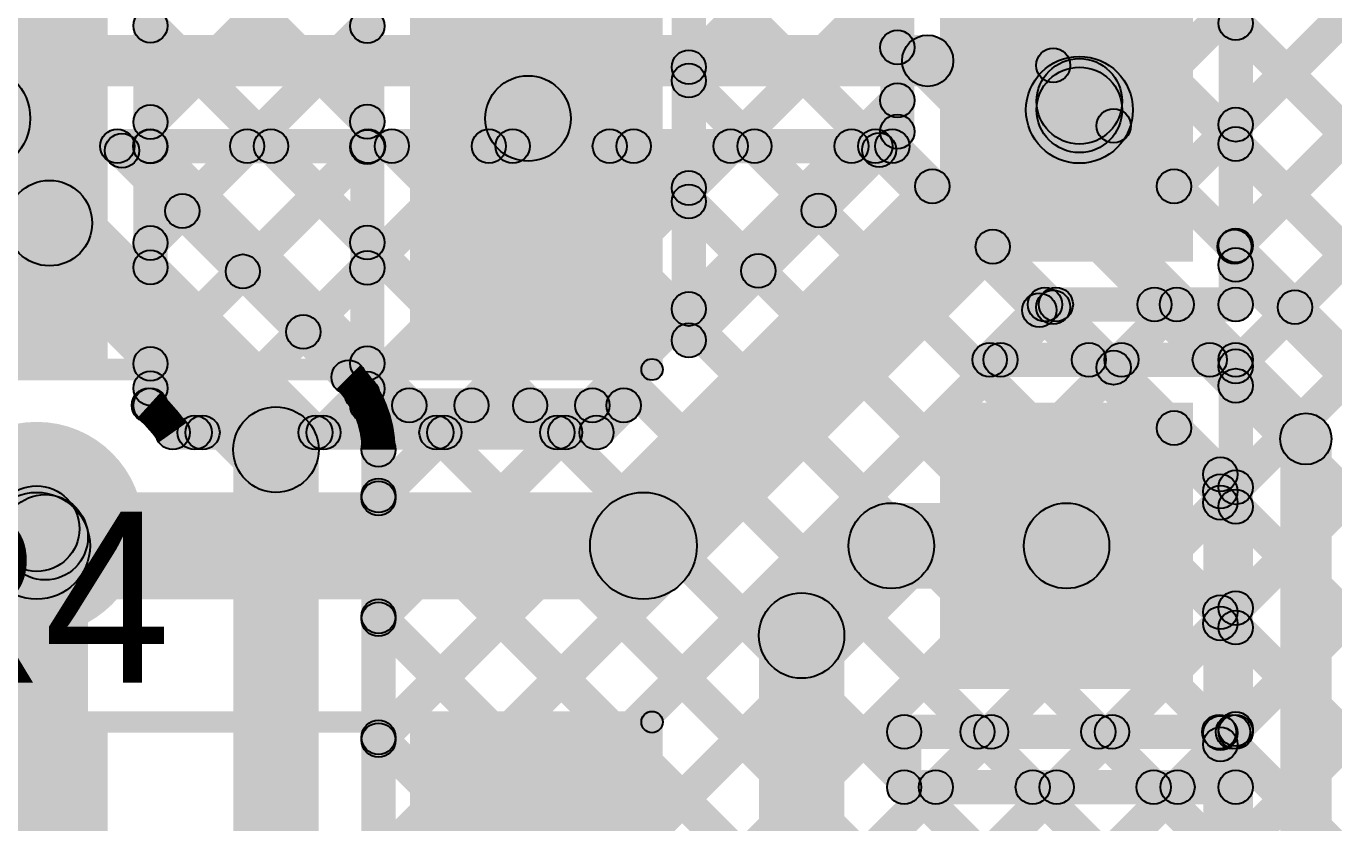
# Model space of a CAD drawing. Header units: millimetres. Extents: x 0.01 to 3.4, y 0.01 to 2.05.
# Drawn here: x 0.7245 to 1.0305, y 1.6212 to 1.8076 of the extents above; entities that cross this region are included whole.
import ezdxf

# ---------------------------------------------------------------- set-up
doc = ezdxf.new("R2010")
doc.units = ezdxf.units.MM
doc.header["$MEASUREMENT"] = 0
for name, color, linetype in [('BottomLayer', 5, 'Continuous'), ('BottomSolder', 6, 'Continuous'), ('TopLayer', 1, 'Continuous'), ('TopOverlay', 2, 'Continuous'), ('TopPaste', 8, 'Continuous'), ('TopSolder', 216, 'Continuous'), ('ViaHoleLayer', 16, 'Continuous')]:
    doc.layers.add(name, color=color, linetype=linetype)

# ---------------------------------------------------------------- blocks, each defined once
blk = doc.blocks.new('LTV_844S_43')
at = {"layer": 'TopLayer'}
for points in [[(-0.15157, 0.22047), (-0.20276, 0.22047), (-0.20276, 0.27953), (-0.15157, 0.27953)], [(-0.15157, 0.12047), (-0.20276, 0.12047), (-0.20276, 0.17953), (-0.15157, 0.17953)]]:
    blk.add_hatch(color=1, dxfattribs=at).paths.add_polyline_path(points)
at = {"layer": 'TopPaste'}
for points in [[(-0.15157, 0.22047), (-0.20276, 0.22047), (-0.20276, 0.27953), (-0.15157, 0.27953)], [(-0.15157, 0.12047), (-0.20276, 0.12047), (-0.20276, 0.17953), (-0.15157, 0.17953)]]:
    blk.add_hatch(color=8, dxfattribs=at).paths.add_polyline_path(points)
at = {"layer": 'TopSolder'}
for points in [[(-0.14757, 0.21647), (-0.20676, 0.21647), (-0.20676, 0.28353), (-0.14757, 0.28353)], [(-0.14757, 0.11647), (-0.20676, 0.11647), (-0.20676, 0.18353), (-0.14757, 0.18353)]]:
    blk.add_hatch(color=216, dxfattribs=at).paths.add_polyline_path(points)
blk = doc.blocks.new('RES_1210_53')
at = {"layer": 'TopLayer'}
for points in [[(-0.08661, 0.05315), (-0.03937, 0.05315), (-0.03937, -0.05315), (-0.08661, -0.05315)], [(0.03937, 0.05315), (0.08661, 0.05315), (0.08661, -0.05315), (0.03937, -0.05315)]]:
    blk.add_hatch(color=1, dxfattribs=at).paths.add_polyline_path(points)
at = {"layer": 'TopOverlay'}
h = blk.add_hatch(color=2, dxfattribs=at)
edge = h.paths.add_edge_path()
edge.add_arc((-0.09198, 0.05875), 0.0025, 0, 360)
h = blk.add_hatch(color=2, dxfattribs=at)
edge = h.paths.add_edge_path()
edge.add_arc((-0.09198, 0.05875), 0.0025, 0, 360)
for points in [[(-0.09198, 0.05625), (-0.09198, 0.06125), (0.09201, 0.06125), (0.09201, 0.05625)], [(-0.08948, -0.05875), (-0.09448, -0.05875), (-0.09448, 0.05875), (-0.08948, 0.05875)], [(0.09451, -0.05875), (0.08951, -0.05875), (0.08951, 0.05875), (0.09451, 0.05875)], [(-0.09198, -0.06125), (-0.09198, -0.05625), (0.09201, -0.05625), (0.09201, -0.06125)]]:
    blk.add_hatch(color=2, dxfattribs=at).paths.add_polyline_path(points)
h = blk.add_hatch(color=2, dxfattribs=at)
edge = h.paths.add_edge_path()
edge.add_arc((0.09201, 0.05875), 0.0025, 0, 360)
h = blk.add_hatch(color=2, dxfattribs=at)
edge = h.paths.add_edge_path()
edge.add_arc((0.09201, 0.05875), 0.0025, 0, 360)
h = blk.add_hatch(color=2, dxfattribs=at)
edge = h.paths.add_edge_path()
edge.add_arc((-0.09198, -0.05875), 0.0025, 0, 360)
h = blk.add_hatch(color=2, dxfattribs=at)
edge = h.paths.add_edge_path()
edge.add_arc((-0.09198, -0.05875), 0.0025, 0, 360)
h = blk.add_hatch(color=2, dxfattribs=at)
edge = h.paths.add_edge_path()
edge.add_arc((0.09201, -0.05875), 0.0025, 0, 360)
h = blk.add_hatch(color=2, dxfattribs=at)
edge = h.paths.add_edge_path()
edge.add_arc((0.09201, -0.05875), 0.0025, 0, 360)
at = {"layer": 'TopPaste'}
for points in [[(-0.08661, 0.05315), (-0.03937, 0.05315), (-0.03937, -0.05315), (-0.08661, -0.05315)], [(0.03937, 0.05315), (0.08661, 0.05315), (0.08661, -0.05315), (0.03937, -0.05315)]]:
    blk.add_hatch(color=8, dxfattribs=at).paths.add_polyline_path(points)
at = {"layer": 'TopSolder'}
for points in [[(-0.09061, 0.05715), (-0.03537, 0.05715), (-0.03537, -0.05715), (-0.09061, -0.05715)], [(0.03537, 0.05715), (0.09061, 0.05715), (0.09061, -0.05715), (0.03537, -0.05715)]]:
    blk.add_hatch(color=216, dxfattribs=at).paths.add_polyline_path(points)
at = {"layer": 'TopOverlay'}
for centre in [(-0.09198, 0.05875), (-0.09198, 0.05875), (0.09201, 0.05875), (0.09201, 0.05875), (-0.09198, -0.05875), (-0.09198, -0.05875), (0.09201, -0.05875), (0.09201, -0.05875)]:
    blk.add_circle(centre, 0.0025, dxfattribs=at)
blk = doc.blocks.new('RES_1210_55')
at = {"layer": 'TopLayer'}
for points in [[(-0.08661, 0.05315), (-0.03937, 0.05315), (-0.03937, -0.05315), (-0.08661, -0.05315)], [(0.03937, 0.05315), (0.08661, 0.05315), (0.08661, -0.05315), (0.03937, -0.05315)]]:
    blk.add_hatch(color=1, dxfattribs=at).paths.add_polyline_path(points)
at = {"layer": 'TopOverlay'}
h = blk.add_hatch(color=2, dxfattribs=at)
edge = h.paths.add_edge_path()
edge.add_arc((-0.09198, 0.05875), 0.0025, 0, 360)
h = blk.add_hatch(color=2, dxfattribs=at)
edge = h.paths.add_edge_path()
edge.add_arc((-0.09198, 0.05875), 0.0025, 0, 360)
for points in [[(-0.09198, 0.05625), (-0.09198, 0.06125), (0.09201, 0.06125), (0.09201, 0.05625)], [(-0.08948, -0.05875), (-0.09448, -0.05875), (-0.09448, 0.05875), (-0.08948, 0.05875)], [(0.09451, -0.05875), (0.08951, -0.05875), (0.08951, 0.05875), (0.09451, 0.05875)], [(-0.09198, -0.06125), (-0.09198, -0.05625), (0.09201, -0.05625), (0.09201, -0.06125)]]:
    blk.add_hatch(color=2, dxfattribs=at).paths.add_polyline_path(points)
h = blk.add_hatch(color=2, dxfattribs=at)
edge = h.paths.add_edge_path()
edge.add_arc((0.09201, 0.05875), 0.0025, 0, 360)
h = blk.add_hatch(color=2, dxfattribs=at)
edge = h.paths.add_edge_path()
edge.add_arc((0.09201, 0.05875), 0.0025, 0, 360)
h = blk.add_hatch(color=2, dxfattribs=at)
edge = h.paths.add_edge_path()
edge.add_arc((-0.09198, -0.05875), 0.0025, 0, 360)
h = blk.add_hatch(color=2, dxfattribs=at)
edge = h.paths.add_edge_path()
edge.add_arc((-0.09198, -0.05875), 0.0025, 0, 360)
h = blk.add_hatch(color=2, dxfattribs=at)
edge = h.paths.add_edge_path()
edge.add_arc((0.09201, -0.05875), 0.0025, 0, 360)
h = blk.add_hatch(color=2, dxfattribs=at)
edge = h.paths.add_edge_path()
edge.add_arc((0.09201, -0.05875), 0.0025, 0, 360)
at = {"layer": 'TopPaste'}
for points in [[(-0.08661, 0.05315), (-0.03937, 0.05315), (-0.03937, -0.05315), (-0.08661, -0.05315)], [(0.03937, 0.05315), (0.08661, 0.05315), (0.08661, -0.05315), (0.03937, -0.05315)]]:
    blk.add_hatch(color=8, dxfattribs=at).paths.add_polyline_path(points)
at = {"layer": 'TopSolder'}
for points in [[(-0.09061, 0.05715), (-0.03537, 0.05715), (-0.03537, -0.05715), (-0.09061, -0.05715)], [(0.03537, 0.05715), (0.09061, 0.05715), (0.09061, -0.05715), (0.03537, -0.05715)]]:
    blk.add_hatch(color=216, dxfattribs=at).paths.add_polyline_path(points)
at = {"layer": 'TopOverlay'}
for centre in [(-0.09198, 0.05875), (-0.09198, 0.05875), (0.09201, 0.05875), (0.09201, 0.05875), (-0.09198, -0.05875), (-0.09198, -0.05875), (0.09201, -0.05875), (0.09201, -0.05875)]:
    blk.add_circle(centre, 0.0025, dxfattribs=at)

msp = doc.modelspace()

# ---------------------------------------------------------------- hatches: boundary and pattern name
at = {"layer": 'BottomLayer'}
for points in [[(0.90478, 1.87717), (0.91044, 1.88283), (1.19455, 1.59871), (1.18889, 1.59306)], [(0.93306, 1.87717), (0.93872, 1.88283), (1.20257, 1.61898), (1.19691, 1.61332)], [(0.9677, 1.79558), (0.96205, 1.80124), (1.04364, 1.88283), (1.0493, 1.87717)], [(0.98185, 1.78144), (0.97619, 1.7871), (1.07192, 1.88283), (1.07758, 1.87717)], [(0.99599, 1.7673), (0.99033, 1.77295), (1.09728, 1.8799), (1.10293, 1.87424)], [(1.01013, 1.75315), (1.00447, 1.75881), (1.11142, 1.86576), (1.11708, 1.8601)], [(1.02427, 1.73901), (1.01862, 1.74467), (1.12556, 1.85161), (1.13122, 1.84596)], [(0.94685, 1.81078), (0.9525, 1.81644), (1.04094, 1.728), (1.03528, 1.72235)], [(0.53466, 1.7935), (0.53466, 1.8055), (0.9355, 1.8055), (0.9355, 1.7935)], [(0.93126, 1.79526), (0.93974, 1.80374), (1.02824, 1.71524), (1.01976, 1.70676)], [(0.74414, 1.77564), (0.7498, 1.7813), (0.8028, 1.7283), (0.79714, 1.72264)], [(0.74587, 1.7755), (0.74587, 1.7835), (0.92722, 1.7835), (0.92722, 1.7755)], [(0.75072, 1.77667), (0.75638, 1.78233), (1.00683, 1.53188), (1.00117, 1.52622)], [(0.76393, 1.76151), (0.75827, 1.76717), (0.77343, 1.78233), (0.77909, 1.77667)], [(0.77807, 1.74737), (0.77241, 1.75303), (0.80172, 1.78233), (0.80737, 1.77667)], [(0.77901, 1.77667), (0.78466, 1.78233), (1.00683, 1.56016), (1.00117, 1.55451)], [(0.79221, 1.73323), (0.78656, 1.73888), (0.83, 1.78233), (0.83566, 1.77667)], [(0.80598, 1.71871), (0.80032, 1.72437), (0.85829, 1.78233), (0.86394, 1.77667)], [(0.80983, 1.66599), (0.80417, 1.67165), (0.91485, 1.78233), (0.92051, 1.77667)], [(0.80983, 1.69427), (0.80417, 1.69993), (0.88657, 1.78233), (0.89223, 1.77667)], [(0.80729, 1.77667), (0.81295, 1.78233), (1.00683, 1.58845), (1.00117, 1.58279)], [(0.83557, 1.77667), (0.84123, 1.78233), (1.00683, 1.61673), (1.00117, 1.61107)], [(0.86386, 1.77667), (0.86952, 1.78233), (1.00683, 1.64502), (1.00117, 1.63936)], [(0.89214, 1.77667), (0.8978, 1.78233), (1.00683, 1.6733), (1.00117, 1.66764)], [(0.92043, 1.77667), (0.92608, 1.78233), (1.00683, 1.70158), (1.00117, 1.69593)], [(0.92439, 1.77667), (0.93004, 1.78233), (1.00683, 1.70554), (1.00117, 1.69989)], [(0.80983, 1.6377), (0.80417, 1.64336), (0.93376, 1.77295), (0.93942, 1.7673)], [(0.652, 1.7515), (0.652, 1.7715), (0.73, 1.7715), (0.73, 1.7515)], [(0.72293, 1.75443), (0.73707, 1.76857), (0.79007, 1.71557), (0.77593, 1.70143)], [(0.80983, 1.60942), (0.80417, 1.61508), (0.9479, 1.75881), (0.95356, 1.75315)], [(0.80983, 1.58114), (0.80417, 1.58679), (0.96205, 1.74467), (0.9677, 1.73901)], [(0.80983, 1.55285), (0.80417, 1.55851), (0.97619, 1.73053), (0.98185, 1.72487)], [(0.80983, 1.52457), (0.80417, 1.53022), (0.99033, 1.71638), (0.99599, 1.71073)], [(1.03, 1.186), (1.018, 1.186), (1.018, 1.711), (1.03, 1.711)], [(0.793, 1.114), (0.773, 1.114), (0.773, 1.7085), (0.793, 1.7085)], [(0.811, 1.114), (0.803, 1.114), (0.803, 1.7085), (0.811, 1.7085)], [(1.008, 1.20232), (1, 1.20232), (1, 1.70272), (1.008, 1.70272)], [(0.80417, 1.69494), (0.80983, 1.70059), (1.00683, 1.50359), (1.00117, 1.49794)], [(0.80983, 1.49628), (0.80417, 1.50194), (1.00117, 1.69894), (1.00683, 1.69328)], [(0.71993, 1.68293), (0.73407, 1.69707), (0.73607, 1.69507), (0.72193, 1.68093)], [(0.739, 1.231), (0.719, 1.231), (0.719, 1.688), (0.739, 1.688)], [(0.80417, 1.66665), (0.80983, 1.67231), (1.00683, 1.47531), (1.00117, 1.46965)], [(0.80983, 1.468), (0.80417, 1.47366), (1.00117, 1.67066), (1.00683, 1.665)], [(0.80417, 1.63837), (0.80983, 1.64403), (1.00683, 1.44703), (1.00117, 1.44137)], [(0.80983, 1.43971), (0.80417, 1.44537), (1.00117, 1.64237), (1.00683, 1.63671)]]:
    msp.add_hatch(color=5, dxfattribs=at).paths.add_polyline_path(points)
h = msp.add_hatch(color=5, dxfattribs=at)
edge = h.paths.add_edge_path()
edge.add_arc((0.9355, 1.7995), 0.006, 0, 360)
h = msp.add_hatch(color=5, dxfattribs=at)
edge = h.paths.add_edge_path()
edge.add_arc((0.9355, 1.7995), 0.006, 0, 360)
h = msp.add_hatch(color=5, dxfattribs=at)
edge = h.paths.add_edge_path()
edge.add_arc((0.96488, 1.79841), 0.004, 0, 360)
h = msp.add_hatch(color=5, dxfattribs=at)
edge = h.paths.add_edge_path()
edge.add_arc((0.97902, 1.78427), 0.004, 0, 360)
h = msp.add_hatch(color=5, dxfattribs=at)
edge = h.paths.add_edge_path()
edge.add_arc((0.74587, 1.7795), 0.004, 0, 360)
h = msp.add_hatch(color=5, dxfattribs=at)
edge = h.paths.add_edge_path()
edge.add_arc((0.74697, 1.77847), 0.004, 0, 360)
h = msp.add_hatch(color=5, dxfattribs=at)
edge = h.paths.add_edge_path()
edge.add_arc((0.75355, 1.7795), 0.004, 0, 360)
h = msp.add_hatch(color=5, dxfattribs=at)
edge = h.paths.add_edge_path()
edge.add_arc((0.77626, 1.7795), 0.004, 0, 360)
h = msp.add_hatch(color=5, dxfattribs=at)
edge = h.paths.add_edge_path()
edge.add_arc((0.78183, 1.7795), 0.004, 0, 360)
h = msp.add_hatch(color=5, dxfattribs=at)
edge = h.paths.add_edge_path()
edge.add_arc((0.80455, 1.7795), 0.004, 0, 360)
h = msp.add_hatch(color=5, dxfattribs=at)
edge = h.paths.add_edge_path()
edge.add_arc((0.81012, 1.7795), 0.004, 0, 360)
h = msp.add_hatch(color=5, dxfattribs=at)
edge = h.paths.add_edge_path()
edge.add_arc((0.83283, 1.7795), 0.004, 0, 360)
h = msp.add_hatch(color=5, dxfattribs=at)
edge = h.paths.add_edge_path()
edge.add_arc((0.8384, 1.7795), 0.004, 0, 360)
h = msp.add_hatch(color=5, dxfattribs=at)
edge = h.paths.add_edge_path()
edge.add_arc((0.86111, 1.7795), 0.004, 0, 360)
h = msp.add_hatch(color=5, dxfattribs=at)
edge = h.paths.add_edge_path()
edge.add_arc((0.86669, 1.7795), 0.004, 0, 360)
h = msp.add_hatch(color=5, dxfattribs=at)
edge = h.paths.add_edge_path()
edge.add_arc((0.8894, 1.7795), 0.004, 0, 360)
h = msp.add_hatch(color=5, dxfattribs=at)
edge = h.paths.add_edge_path()
edge.add_arc((0.89497, 1.7795), 0.004, 0, 360)
h = msp.add_hatch(color=5, dxfattribs=at)
edge = h.paths.add_edge_path()
edge.add_arc((0.91768, 1.7795), 0.004, 0, 360)
h = msp.add_hatch(color=5, dxfattribs=at)
edge = h.paths.add_edge_path()
edge.add_arc((0.92326, 1.7795), 0.004, 0, 360)
h = msp.add_hatch(color=5, dxfattribs=at)
edge = h.paths.add_edge_path()
edge.add_arc((0.92722, 1.7795), 0.004, 0, 360)
h = msp.add_hatch(color=5, dxfattribs=at)
edge = h.paths.add_edge_path()
edge.add_arc((0.92722, 1.7795), 0.004, 0, 360)
h = msp.add_hatch(color=5, dxfattribs=at)
edge = h.paths.add_edge_path()
edge.add_arc((0.93659, 1.77012), 0.004, 0, 360)
h = msp.add_hatch(color=5, dxfattribs=at)
edge = h.paths.add_edge_path()
edge.add_arc((0.99316, 1.77012), 0.004, 0, 360)
h = msp.add_hatch(color=5, dxfattribs=at)
edge = h.paths.add_edge_path()
edge.add_arc((0.73, 1.7615), 0.01, 0, 360)
h = msp.add_hatch(color=5, dxfattribs=at)
edge = h.paths.add_edge_path()
edge.add_arc((0.73, 1.7615), 0.01, 0, 360)
h = msp.add_hatch(color=5, dxfattribs=at)
edge = h.paths.add_edge_path()
edge.add_arc((0.7611, 1.76434), 0.004, 0, 360)
h = msp.add_hatch(color=5, dxfattribs=at)
edge = h.paths.add_edge_path()
edge.add_arc((0.95073, 1.75598), 0.004, 0, 360)
h = msp.add_hatch(color=5, dxfattribs=at)
edge = h.paths.add_edge_path()
edge.add_arc((1.0073, 1.75598), 0.004, 0, 360)
h = msp.add_hatch(color=5, dxfattribs=at)
edge = h.paths.add_edge_path()
edge.add_arc((0.77524, 1.7502), 0.004, 0, 360)
h = msp.add_hatch(color=5, dxfattribs=at)
edge = h.paths.add_edge_path()
edge.add_arc((0.96488, 1.74184), 0.004, 0, 360)
h = msp.add_hatch(color=5, dxfattribs=at)
edge = h.paths.add_edge_path()
edge.add_arc((1.02144, 1.74184), 0.004, 0, 360)
h = msp.add_hatch(color=5, dxfattribs=at)
edge = h.paths.add_edge_path()
edge.add_arc((0.78939, 1.73606), 0.004, 0, 360)
h = msp.add_hatch(color=5, dxfattribs=at)
edge = h.paths.add_edge_path()
edge.add_arc((0.79997, 1.72547), 0.004, 0, 360)
h = msp.add_hatch(color=5, dxfattribs=at)
edge = h.paths.add_edge_path()
edge.add_arc((0.79997, 1.72547), 0.004, 0, 360)
h = msp.add_hatch(color=5, dxfattribs=at)
edge = h.paths.add_edge_path()
edge.add_arc((0.79997, 1.72547), 0.004, 0, 360)
h = msp.add_hatch(color=5, dxfattribs=at)
edge = h.paths.add_edge_path()
edge.add_arc((0.97902, 1.7277), 0.004, 0, 360)
h = msp.add_hatch(color=5, dxfattribs=at)
edge = h.paths.add_edge_path()
edge.add_arc((0.80315, 1.72154), 0.004, 0, 360)
h = msp.add_hatch(color=5, dxfattribs=at)
edge = h.paths.add_edge_path()
edge.add_arc((0.783, 1.7085), 0.01, 0, 360)
h = msp.add_hatch(color=5, dxfattribs=at)
edge = h.paths.add_edge_path()
edge.add_arc((0.783, 1.7085), 0.01, 0, 360)
h = msp.add_hatch(color=5, dxfattribs=at)
edge = h.paths.add_edge_path()
edge.add_arc((0.99316, 1.71356), 0.004, 0, 360)
h = msp.add_hatch(color=5, dxfattribs=at)
edge = h.paths.add_edge_path()
edge.add_arc((1.024, 1.711), 0.006, 0, 360)
h = msp.add_hatch(color=5, dxfattribs=at)
edge = h.paths.add_edge_path()
edge.add_arc((1.024, 1.711), 0.006, 0, 360)
h = msp.add_hatch(color=5, dxfattribs=at)
edge = h.paths.add_edge_path()
edge.add_arc((0.727, 1.69), 0.025, 0, 360)
h = msp.add_hatch(color=5, dxfattribs=at)
edge = h.paths.add_edge_path()
edge.add_arc((0.807, 1.7085), 0.004, 0, 360)
h = msp.add_hatch(color=5, dxfattribs=at)
edge = h.paths.add_edge_path()
edge.add_arc((0.807, 1.7085), 0.004, 0, 360)
h = msp.add_hatch(color=5, dxfattribs=at)
edge = h.paths.add_edge_path()
edge.add_arc((0.807, 1.7085), 0.004, 0, 360)
h = msp.add_hatch(color=5, dxfattribs=at)
edge = h.paths.add_edge_path()
edge.add_arc((1.004, 1.70272), 0.004, 0, 360)
h = msp.add_hatch(color=5, dxfattribs=at)
edge = h.paths.add_edge_path()
edge.add_arc((1.004, 1.70272), 0.004, 0, 360)
h = msp.add_hatch(color=5, dxfattribs=at)
edge = h.paths.add_edge_path()
edge.add_arc((0.807, 1.69777), 0.004, 0, 360)
h = msp.add_hatch(color=5, dxfattribs=at)
edge = h.paths.add_edge_path()
edge.add_arc((1.004, 1.69876), 0.004, 0, 360)
h = msp.add_hatch(color=5, dxfattribs=at)
edge = h.paths.add_edge_path()
edge.add_arc((0.727, 1.69), 0.01, 0, 360)
h = msp.add_hatch(color=5, dxfattribs=at)
edge = h.paths.add_edge_path()
edge.add_arc((0.807, 1.6971), 0.004, 0, 360)
h = msp.add_hatch(color=5, dxfattribs=at)
edge = h.paths.add_edge_path()
edge.add_arc((1.004, 1.69611), 0.004, 0, 360)
h = msp.add_hatch(color=5, dxfattribs=at)
edge = h.paths.add_edge_path()
edge.add_arc((0.729, 1.688), 0.01, 0, 360)
h = msp.add_hatch(color=5, dxfattribs=at)
edge = h.paths.add_edge_path()
edge.add_arc((0.729, 1.688), 0.01, 0, 360)
h = msp.add_hatch(color=5, dxfattribs=at)
edge = h.paths.add_edge_path()
edge.add_arc((1.004, 1.67047), 0.004, 0, 360)
h = msp.add_hatch(color=5, dxfattribs=at)
edge = h.paths.add_edge_path()
edge.add_arc((0.807, 1.66948), 0.004, 0, 360)
h = msp.add_hatch(color=5, dxfattribs=at)
edge = h.paths.add_edge_path()
edge.add_arc((0.807, 1.66882), 0.004, 0, 360)
h = msp.add_hatch(color=5, dxfattribs=at)
edge = h.paths.add_edge_path()
edge.add_arc((1.004, 1.66783), 0.004, 0, 360)
h = msp.add_hatch(color=5, dxfattribs=at)
edge = h.paths.add_edge_path()
edge.add_arc((0.807, 1.6412), 0.004, 0, 360)
h = msp.add_hatch(color=5, dxfattribs=at)
edge = h.paths.add_edge_path()
edge.add_arc((0.807, 1.64053), 0.004, 0, 360)
h = msp.add_hatch(color=5, dxfattribs=at)
edge = h.paths.add_edge_path()
edge.add_arc((1.004, 1.64219), 0.004, 0, 360)
h = msp.add_hatch(color=5, dxfattribs=at)
edge = h.paths.add_edge_path()
edge.add_arc((1.004, 1.63954), 0.004, 0, 360)
at = {"layer": 'BottomSolder'}
h = msp.add_hatch(color=6, dxfattribs=at)
edge = h.paths.add_edge_path()
edge.add_arc((0.727, 1.69), 0.018, 0, 360)
at = {"layer": 'TopLayer'}
for points in [[(1.01042, 1.66859), (1.00476, 1.67425), (1.30134, 1.97083), (1.307, 1.96517)], [(1.01042, 1.69687), (1.00476, 1.70253), (1.27306, 1.97083), (1.27872, 1.96517)], [(1.01042, 1.78173), (1.00476, 1.78738), (1.18821, 1.97083), (1.19386, 1.96517)], [(1.01042, 1.72516), (1.00476, 1.73082), (1.24478, 1.97083), (1.25043, 1.96517)], [(1.01042, 1.75344), (1.00476, 1.7591), (1.21649, 1.97083), (1.22215, 1.96517)], [(1.01042, 1.64031), (1.00476, 1.64596), (1.27991, 1.92111), (1.28557, 1.91545)], [(0.85199, 1.786), (0.83199, 1.786), (0.83199, 1.85999), (0.85199, 1.85999)], [(0.75763, 1.71885), (0.74963, 1.71885), (0.74963, 1.85315), (0.75763, 1.85315)], [(0.80837, 1.71885), (0.80037, 1.71885), (0.80037, 1.85315), (0.80837, 1.85315)], [(0.88361, 1.73409), (0.87561, 1.73409), (0.87561, 1.85315), (0.88361, 1.85315)], [(0.87679, 1.8486), (0.88244, 1.85425), (0.93124, 1.80546), (0.92558, 1.7998)], [(0.88244, 1.79517), (0.87679, 1.80083), (0.92558, 1.84962), (0.93124, 1.84397)], [(0.7508, 1.83316), (0.75646, 1.83882), (0.8072, 1.78808), (0.80154, 1.78242)], [(0.75646, 1.78232), (0.7508, 1.78798), (0.80154, 1.83872), (0.8072, 1.83306)], [(0.93241, 1.78289), (0.92441, 1.78289), (0.92441, 1.82953), (0.93241, 1.82953)], [(1.01159, 1.74247), (1.00359, 1.74247), (1.00359, 1.82953), (1.01159, 1.82953)], [(0.87679, 1.82031), (0.88244, 1.82597), (0.92697, 1.78144), (0.92131, 1.77579)], [(0.88244, 1.76689), (0.87679, 1.77254), (0.92558, 1.82134), (0.93124, 1.81568)], [(0.7508, 1.80488), (0.75646, 1.81053), (0.8072, 1.75979), (0.80154, 1.75414)], [(0.75646, 1.75404), (0.7508, 1.7597), (0.80154, 1.81044), (0.8072, 1.80478)], [(1.00476, 1.80547), (1.01042, 1.81113), (1.20257, 1.61898), (1.19691, 1.61332)], [(1.01042, 1.61202), (1.00476, 1.61768), (1.18976, 1.80268), (1.19542, 1.79702)], [(0.87784, 1.67716), (0.86016, 1.69484), (0.96216, 1.79684), (0.97984, 1.77916)], [(0.87679, 1.79203), (0.88244, 1.79769), (0.91283, 1.7673), (0.90717, 1.76165)], [(0.88244, 1.7386), (0.87679, 1.74426), (0.92558, 1.79306), (0.93124, 1.7874)], [(0.981, 1.788), (0.961, 1.788), (0.961, 1.79), (0.981, 1.79)], [(0.88244, 1.73126), (0.87679, 1.73692), (0.92558, 1.78571), (0.93124, 1.78006)], [(0.7508, 1.77659), (0.75646, 1.78225), (0.8072, 1.73151), (0.80154, 1.72585)], [(0.75646, 1.72576), (0.7508, 1.73141), (0.80154, 1.78215), (0.8072, 1.7765)], [(1.00476, 1.77719), (1.01042, 1.78285), (1.19455, 1.59871), (1.18889, 1.59306)], [(0.87679, 1.76374), (0.88244, 1.7694), (0.89868, 1.75316), (0.89303, 1.7475)], [(0.7508, 1.74831), (0.75646, 1.75396), (0.79509, 1.71533), (0.78944, 1.70967)], [(0.76866, 1.70967), (0.763, 1.71533), (0.80154, 1.75387), (0.8072, 1.74821)], [(1.00476, 1.74891), (1.01042, 1.75456), (1.19825, 1.56673), (1.1926, 1.56107)], [(0.95283, 1.7267), (0.94718, 1.73236), (0.96012, 1.7453), (0.96578, 1.73964)], [(0.95539, 1.7267), (0.94973, 1.73236), (0.96268, 1.7453), (0.96834, 1.73964)], [(0.96295, 1.73847), (0.96295, 1.74647), (1.00759, 1.74647), (1.00759, 1.73847)], [(0.98368, 1.7267), (0.97802, 1.73236), (0.99096, 1.7453), (0.99662, 1.73964)], [(0.98574, 1.73964), (0.9914, 1.7453), (1.00434, 1.73236), (0.99868, 1.7267)], [(0.95879, 1.73831), (0.96444, 1.74397), (0.97606, 1.73236), (0.9704, 1.7267)], [(0.95, 1.72553), (0.95, 1.73353), (1.00759, 1.73353), (1.00759, 1.72553)], [(0.99868, 1.7267), (1.00434, 1.73236), (1.01042, 1.72628), (1.00476, 1.72062)], [(1.01159, 1.64247), (1.00359, 1.64247), (1.00359, 1.72953), (1.01159, 1.72953)], [(1.00476, 1.72062), (1.01042, 1.72628), (1.28557, 1.45113), (1.27991, 1.44547)], [(0.7508, 1.72002), (0.75646, 1.72568), (0.76681, 1.71533), (0.76115, 1.70967)], [(0.79694, 1.70967), (0.79129, 1.71533), (0.80154, 1.72558), (0.8072, 1.71993)], [(0.80437, 1.71485), (0.80437, 1.72285), (0.86437, 1.72285), (0.86437, 1.71485)], [(0.81137, 1.71602), (0.81703, 1.72168), (0.82338, 1.71533), (0.81772, 1.70967)], [(0.82523, 1.70967), (0.81957, 1.71533), (0.82592, 1.72168), (0.83158, 1.71602)], [(0.83966, 1.71602), (0.84531, 1.72168), (0.85166, 1.71533), (0.84601, 1.70967)], [(0.85351, 1.70967), (0.84785, 1.71533), (0.8542, 1.72168), (0.85986, 1.71602)], [(0.86085, 1.70967), (0.85519, 1.71533), (0.86155, 1.72168), (0.8672, 1.71602)], [(0.75886, 1.7085), (0.75886, 1.7165), (0.85802, 1.7165), (0.85802, 1.7085)], [(0.727, 1.6735), (0.727, 1.6985), (0.869, 1.6985), (0.869, 1.6735)], [(0.927, 1.676), (0.927, 1.696), (0.968, 1.696), (0.968, 1.676)], [(1.00476, 1.69234), (1.01042, 1.69799), (1.26705, 1.44136), (1.2614, 1.4357)], [(0.91307, 1.65793), (0.89893, 1.67207), (0.91993, 1.69307), (0.93407, 1.67893)], [(1.00476, 1.66405), (1.01042, 1.66971), (1.23712, 1.443), (1.23147, 1.43735)], [(0.916, 1.609), (0.896, 1.609), (0.896, 1.665), (0.916, 1.665)], [(0.93, 1.63847), (0.93, 1.64647), (1.00759, 1.64647), (1.00759, 1.63847)], [(0.94024, 1.6267), (0.93459, 1.63236), (0.94753, 1.6453), (0.95319, 1.63964)], [(0.94432, 1.63964), (0.94997, 1.6453), (0.96292, 1.63236), (0.95726, 1.6267)], [(0.96853, 1.6267), (0.96287, 1.63236), (0.97582, 1.6453), (0.98147, 1.63964)], [(0.9726, 1.63964), (0.97826, 1.6453), (0.9912, 1.63236), (0.98555, 1.6267)], [(0.99681, 1.6267), (0.99116, 1.63236), (1.0041, 1.6453), (1.00976, 1.63964)], [(1.00089, 1.63964), (1.00654, 1.6453), (1.21746, 1.43438), (1.21181, 1.42873)], [(0.934, 1.62953), (0.926, 1.62953), (0.926, 1.64247), (0.934, 1.64247)], [(0.93, 1.62553), (0.93, 1.63353), (1.00759, 1.63353), (1.00759, 1.62553)], [(1.01159, 1.54247), (1.00359, 1.54247), (1.00359, 1.62953), (1.01159, 1.62953)]]:
    msp.add_hatch(color=1, dxfattribs=at).paths.add_polyline_path(points)
h = msp.add_hatch(color=1, dxfattribs=at)
edge = h.paths.add_edge_path()
edge.add_arc((0.75363, 1.8077), 0.004, 0, 360)
h = msp.add_hatch(color=1, dxfattribs=at)
edge = h.paths.add_edge_path()
edge.add_arc((0.80437, 1.80761), 0.004, 0, 360)
h = msp.add_hatch(color=1, dxfattribs=at)
edge = h.paths.add_edge_path()
edge.add_arc((1.00759, 1.8083), 0.004, 0, 360)
h = msp.add_hatch(color=1, dxfattribs=at)
edge = h.paths.add_edge_path()
edge.add_arc((0.92841, 1.80263), 0.004, 0, 360)
h = msp.add_hatch(color=1, dxfattribs=at)
edge = h.paths.add_edge_path()
edge.add_arc((0.87961, 1.798), 0.004, 0, 360)
h = msp.add_hatch(color=1, dxfattribs=at)
edge = h.paths.add_edge_path()
edge.add_arc((0.971, 1.788), 0.0125, 0, 360)
h = msp.add_hatch(color=1, dxfattribs=at)
edge = h.paths.add_edge_path()
edge.add_arc((0.971, 1.79), 0.01, 0, 360)
h = msp.add_hatch(color=1, dxfattribs=at)
edge = h.paths.add_edge_path()
edge.add_arc((0.713, 1.786), 0.0125, 0, 360)
h = msp.add_hatch(color=1, dxfattribs=at)
edge = h.paths.add_edge_path()
edge.add_arc((0.87961, 1.79486), 0.004, 0, 360)
h = msp.add_hatch(color=1, dxfattribs=at)
edge = h.paths.add_edge_path()
edge.add_arc((0.971, 1.788), 0.01, 0, 360)
h = msp.add_hatch(color=1, dxfattribs=at)
edge = h.paths.add_edge_path()
edge.add_arc((0.84199, 1.786), 0.01, 0, 360)
h = msp.add_hatch(color=1, dxfattribs=at)
edge = h.paths.add_edge_path()
edge.add_arc((0.92841, 1.79023), 0.004, 0, 360)
h = msp.add_hatch(color=1, dxfattribs=at)
edge = h.paths.add_edge_path()
edge.add_arc((0.75363, 1.78515), 0.004, 0, 360)
h = msp.add_hatch(color=1, dxfattribs=at)
edge = h.paths.add_edge_path()
edge.add_arc((0.80437, 1.78525), 0.004, 0, 360)
h = msp.add_hatch(color=1, dxfattribs=at)
edge = h.paths.add_edge_path()
edge.add_arc((1.00759, 1.78456), 0.004, 0, 360)
h = msp.add_hatch(color=1, dxfattribs=at)
edge = h.paths.add_edge_path()
edge.add_arc((0.92841, 1.78289), 0.004, 0, 360)
h = msp.add_hatch(color=1, dxfattribs=at)
edge = h.paths.add_edge_path()
edge.add_arc((0.92841, 1.78289), 0.004, 0, 360)
h = msp.add_hatch(color=1, dxfattribs=at)
edge = h.paths.add_edge_path()
edge.add_arc((1.00759, 1.78002), 0.004, 0, 360)
h = msp.add_hatch(color=1, dxfattribs=at)
edge = h.paths.add_edge_path()
edge.add_arc((0.75363, 1.77942), 0.004, 0, 360)
h = msp.add_hatch(color=1, dxfattribs=at)
edge = h.paths.add_edge_path()
edge.add_arc((0.80437, 1.77932), 0.004, 0, 360)
h = msp.add_hatch(color=1, dxfattribs=at)
edge = h.paths.add_edge_path()
edge.add_arc((0.92414, 1.77862), 0.004, 0, 360)
h = msp.add_hatch(color=1, dxfattribs=at)
edge = h.paths.add_edge_path()
edge.add_arc((0.87961, 1.76972), 0.004, 0, 360)
h = msp.add_hatch(color=1, dxfattribs=at)
edge = h.paths.add_edge_path()
edge.add_arc((0.87961, 1.76657), 0.004, 0, 360)
h = msp.add_hatch(color=1, dxfattribs=at)
edge = h.paths.add_edge_path()
edge.add_arc((0.91, 1.76447), 0.004, 0, 360)
h = msp.add_hatch(color=1, dxfattribs=at)
edge = h.paths.add_edge_path()
edge.add_arc((0.75363, 1.75687), 0.004, 0, 360)
h = msp.add_hatch(color=1, dxfattribs=at)
edge = h.paths.add_edge_path()
edge.add_arc((0.80437, 1.75696), 0.004, 0, 360)
h = msp.add_hatch(color=1, dxfattribs=at)
edge = h.paths.add_edge_path()
edge.add_arc((1.00759, 1.75627), 0.004, 0, 360)
h = msp.add_hatch(color=1, dxfattribs=at)
edge = h.paths.add_edge_path()
edge.add_arc((0.75363, 1.75114), 0.004, 0, 360)
h = msp.add_hatch(color=1, dxfattribs=at)
edge = h.paths.add_edge_path()
edge.add_arc((0.80437, 1.75104), 0.004, 0, 360)
h = msp.add_hatch(color=1, dxfattribs=at)
edge = h.paths.add_edge_path()
edge.add_arc((0.89586, 1.75033), 0.004, 0, 360)
h = msp.add_hatch(color=1, dxfattribs=at)
edge = h.paths.add_edge_path()
edge.add_arc((1.00759, 1.75173), 0.004, 0, 360)
h = msp.add_hatch(color=1, dxfattribs=at)
edge = h.paths.add_edge_path()
edge.add_arc((0.87961, 1.74143), 0.004, 0, 360)
h = msp.add_hatch(color=1, dxfattribs=at)
edge = h.paths.add_edge_path()
edge.add_arc((0.96162, 1.74114), 0.004, 0, 360)
h = msp.add_hatch(color=1, dxfattribs=at)
edge = h.paths.add_edge_path()
edge.add_arc((0.96295, 1.74247), 0.004, 0, 360)
h = msp.add_hatch(color=1, dxfattribs=at)
edge = h.paths.add_edge_path()
edge.add_arc((0.96295, 1.74247), 0.004, 0, 360)
h = msp.add_hatch(color=1, dxfattribs=at)
edge = h.paths.add_edge_path()
edge.add_arc((0.96551, 1.74247), 0.004, 0, 360)
h = msp.add_hatch(color=1, dxfattribs=at)
edge = h.paths.add_edge_path()
edge.add_arc((0.98857, 1.74247), 0.004, 0, 360)
h = msp.add_hatch(color=1, dxfattribs=at)
edge = h.paths.add_edge_path()
edge.add_arc((0.99379, 1.74247), 0.004, 0, 360)
h = msp.add_hatch(color=1, dxfattribs=at)
edge = h.paths.add_edge_path()
edge.add_arc((1.00759, 1.74247), 0.004, 0, 360)
h = msp.add_hatch(color=1, dxfattribs=at)
edge = h.paths.add_edge_path()
edge.add_arc((1.00759, 1.74247), 0.004, 0, 360)
h = msp.add_hatch(color=1, dxfattribs=at)
edge = h.paths.add_edge_path()
edge.add_arc((0.87961, 1.73409), 0.004, 0, 360)
h = msp.add_hatch(color=1, dxfattribs=at)
edge = h.paths.add_edge_path()
edge.add_arc((0.87961, 1.73409), 0.004, 0, 360)
h = msp.add_hatch(color=1, dxfattribs=at)
edge = h.paths.add_edge_path()
edge.add_arc((0.75363, 1.72858), 0.004, 0, 360)
h = msp.add_hatch(color=1, dxfattribs=at)
edge = h.paths.add_edge_path()
edge.add_arc((0.80437, 1.72868), 0.004, 0, 360)
h = msp.add_hatch(color=1, dxfattribs=at)
edge = h.paths.add_edge_path()
edge.add_arc((0.95, 1.72953), 0.004, 0, 360)
h = msp.add_hatch(color=1, dxfattribs=at)
edge = h.paths.add_edge_path()
edge.add_arc((0.95, 1.72953), 0.004, 0, 360)
h = msp.add_hatch(color=1, dxfattribs=at)
edge = h.paths.add_edge_path()
edge.add_arc((0.95256, 1.72953), 0.004, 0, 360)
h = msp.add_hatch(color=1, dxfattribs=at)
edge = h.paths.add_edge_path()
edge.add_arc((0.97323, 1.72953), 0.004, 0, 360)
h = msp.add_hatch(color=1, dxfattribs=at)
edge = h.paths.add_edge_path()
edge.add_arc((0.98085, 1.72953), 0.004, 0, 360)
h = msp.add_hatch(color=1, dxfattribs=at)
edge = h.paths.add_edge_path()
edge.add_arc((1.00151, 1.72953), 0.004, 0, 360)
h = msp.add_hatch(color=1, dxfattribs=at)
edge = h.paths.add_edge_path()
edge.add_arc((1.00151, 1.72953), 0.004, 0, 360)
h = msp.add_hatch(color=1, dxfattribs=at)
edge = h.paths.add_edge_path()
edge.add_arc((1.00759, 1.72953), 0.004, 0, 360)
h = msp.add_hatch(color=1, dxfattribs=at)
edge = h.paths.add_edge_path()
edge.add_arc((1.00759, 1.72953), 0.004, 0, 360)
h = msp.add_hatch(color=1, dxfattribs=at)
edge = h.paths.add_edge_path()
edge.add_arc((1.00759, 1.72799), 0.004, 0, 360)
h = msp.add_hatch(color=1, dxfattribs=at)
edge = h.paths.add_edge_path()
edge.add_arc((0.75363, 1.72285), 0.004, 0, 360)
h = msp.add_hatch(color=1, dxfattribs=at)
edge = h.paths.add_edge_path()
edge.add_arc((0.80437, 1.72276), 0.004, 0, 360)
h = msp.add_hatch(color=1, dxfattribs=at)
edge = h.paths.add_edge_path()
edge.add_arc((1.00759, 1.72345), 0.004, 0, 360)
h = msp.add_hatch(color=1, dxfattribs=at)
edge = h.paths.add_edge_path()
edge.add_arc((1.00759, 1.72345), 0.004, 0, 360)
h = msp.add_hatch(color=1, dxfattribs=at)
edge = h.paths.add_edge_path()
edge.add_arc((0.75324, 1.71885), 0.004, 0, 360)
h = msp.add_hatch(color=1, dxfattribs=at)
edge = h.paths.add_edge_path()
edge.add_arc((0.75363, 1.71885), 0.004, 0, 360)
h = msp.add_hatch(color=1, dxfattribs=at)
edge = h.paths.add_edge_path()
edge.add_arc((0.80437, 1.71885), 0.004, 0, 360)
h = msp.add_hatch(color=1, dxfattribs=at)
edge = h.paths.add_edge_path()
edge.add_arc((0.80437, 1.71885), 0.004, 0, 360)
h = msp.add_hatch(color=1, dxfattribs=at)
edge = h.paths.add_edge_path()
edge.add_arc((0.8142, 1.71885), 0.004, 0, 360)
h = msp.add_hatch(color=1, dxfattribs=at)
edge = h.paths.add_edge_path()
edge.add_arc((0.82875, 1.71885), 0.004, 0, 360)
h = msp.add_hatch(color=1, dxfattribs=at)
edge = h.paths.add_edge_path()
edge.add_arc((0.84248, 1.71885), 0.004, 0, 360)
h = msp.add_hatch(color=1, dxfattribs=at)
edge = h.paths.add_edge_path()
edge.add_arc((0.85703, 1.71885), 0.004, 0, 360)
h = msp.add_hatch(color=1, dxfattribs=at)
edge = h.paths.add_edge_path()
edge.add_arc((0.86437, 1.71885), 0.004, 0, 360)
h = msp.add_hatch(color=1, dxfattribs=at)
edge = h.paths.add_edge_path()
edge.add_arc((0.86437, 1.71885), 0.004, 0, 360)
h = msp.add_hatch(color=1, dxfattribs=at)
edge = h.paths.add_edge_path()
edge.add_arc((0.727, 1.69), 0.025, 0, 360)
h = msp.add_hatch(color=1, dxfattribs=at)
edge = h.paths.add_edge_path()
edge.add_arc((0.75886, 1.7125), 0.004, 0, 360)
h = msp.add_hatch(color=1, dxfattribs=at)
edge = h.paths.add_edge_path()
edge.add_arc((0.75886, 1.7125), 0.004, 0, 360)
h = msp.add_hatch(color=1, dxfattribs=at)
edge = h.paths.add_edge_path()
edge.add_arc((0.76398, 1.7125), 0.004, 0, 360)
h = msp.add_hatch(color=1, dxfattribs=at)
edge = h.paths.add_edge_path()
edge.add_arc((0.76583, 1.7125), 0.004, 0, 360)
h = msp.add_hatch(color=1, dxfattribs=at)
edge = h.paths.add_edge_path()
edge.add_arc((0.79227, 1.7125), 0.004, 0, 360)
h = msp.add_hatch(color=1, dxfattribs=at)
edge = h.paths.add_edge_path()
edge.add_arc((0.79411, 1.7125), 0.004, 0, 360)
h = msp.add_hatch(color=1, dxfattribs=at)
edge = h.paths.add_edge_path()
edge.add_arc((0.82055, 1.7125), 0.004, 0, 360)
h = msp.add_hatch(color=1, dxfattribs=at)
edge = h.paths.add_edge_path()
edge.add_arc((0.8224, 1.7125), 0.004, 0, 360)
h = msp.add_hatch(color=1, dxfattribs=at)
edge = h.paths.add_edge_path()
edge.add_arc((0.84883, 1.7125), 0.004, 0, 360)
h = msp.add_hatch(color=1, dxfattribs=at)
edge = h.paths.add_edge_path()
edge.add_arc((0.85068, 1.7125), 0.004, 0, 360)
h = msp.add_hatch(color=1, dxfattribs=at)
edge = h.paths.add_edge_path()
edge.add_arc((0.85802, 1.7125), 0.004, 0, 360)
h = msp.add_hatch(color=1, dxfattribs=at)
edge = h.paths.add_edge_path()
edge.add_arc((0.85802, 1.7125), 0.004, 0, 360)
h = msp.add_hatch(color=1, dxfattribs=at)
edge = h.paths.add_edge_path()
edge.add_arc((1.00759, 1.6997), 0.004, 0, 360)
h = msp.add_hatch(color=1, dxfattribs=at)
edge = h.paths.add_edge_path()
edge.add_arc((0.727, 1.686), 0.0125, 0, 360)
h = msp.add_hatch(color=1, dxfattribs=at)
edge = h.paths.add_edge_path()
edge.add_arc((0.869, 1.686), 0.0125, 0, 360)
h = msp.add_hatch(color=1, dxfattribs=at)
edge = h.paths.add_edge_path()
edge.add_arc((0.869, 1.686), 0.0125, 0, 360)
h = msp.add_hatch(color=1, dxfattribs=at)
edge = h.paths.add_edge_path()
edge.add_arc((1.00759, 1.69517), 0.004, 0, 360)
h = msp.add_hatch(color=1, dxfattribs=at)
edge = h.paths.add_edge_path()
edge.add_arc((0.927, 1.686), 0.01, 0, 360)
h = msp.add_hatch(color=1, dxfattribs=at)
edge = h.paths.add_edge_path()
edge.add_arc((0.927, 1.686), 0.01, 0, 360)
h = msp.add_hatch(color=1, dxfattribs=at)
edge = h.paths.add_edge_path()
edge.add_arc((0.968, 1.686), 0.01, 0, 360)
h = msp.add_hatch(color=1, dxfattribs=at)
edge = h.paths.add_edge_path()
edge.add_arc((0.906, 1.665), 0.01, 0, 360)
h = msp.add_hatch(color=1, dxfattribs=at)
edge = h.paths.add_edge_path()
edge.add_arc((0.906, 1.665), 0.01, 0, 360)
h = msp.add_hatch(color=1, dxfattribs=at)
edge = h.paths.add_edge_path()
edge.add_arc((1.00759, 1.67142), 0.004, 0, 360)
h = msp.add_hatch(color=1, dxfattribs=at)
edge = h.paths.add_edge_path()
edge.add_arc((1.00759, 1.66688), 0.004, 0, 360)
h = msp.add_hatch(color=1, dxfattribs=at)
edge = h.paths.add_edge_path()
edge.add_arc((0.93, 1.64247), 0.004, 0, 360)
h = msp.add_hatch(color=1, dxfattribs=at)
edge = h.paths.add_edge_path()
edge.add_arc((0.93, 1.64247), 0.004, 0, 360)
h = msp.add_hatch(color=1, dxfattribs=at)
edge = h.paths.add_edge_path()
edge.add_arc((0.94715, 1.64247), 0.004, 0, 360)
h = msp.add_hatch(color=1, dxfattribs=at)
edge = h.paths.add_edge_path()
edge.add_arc((0.95036, 1.64247), 0.004, 0, 360)
h = msp.add_hatch(color=1, dxfattribs=at)
edge = h.paths.add_edge_path()
edge.add_arc((0.97543, 1.64247), 0.004, 0, 360)
h = msp.add_hatch(color=1, dxfattribs=at)
edge = h.paths.add_edge_path()
edge.add_arc((0.97864, 1.64247), 0.004, 0, 360)
h = msp.add_hatch(color=1, dxfattribs=at)
edge = h.paths.add_edge_path()
edge.add_arc((1.00371, 1.64247), 0.004, 0, 360)
h = msp.add_hatch(color=1, dxfattribs=at)
edge = h.paths.add_edge_path()
edge.add_arc((1.00693, 1.64247), 0.004, 0, 360)
h = msp.add_hatch(color=1, dxfattribs=at)
edge = h.paths.add_edge_path()
edge.add_arc((1.00759, 1.64313), 0.004, 0, 360)
h = msp.add_hatch(color=1, dxfattribs=at)
edge = h.paths.add_edge_path()
edge.add_arc((1.00759, 1.64247), 0.004, 0, 360)
h = msp.add_hatch(color=1, dxfattribs=at)
edge = h.paths.add_edge_path()
edge.add_arc((1.00759, 1.64247), 0.004, 0, 360)
h = msp.add_hatch(color=1, dxfattribs=at)
edge = h.paths.add_edge_path()
edge.add_arc((0.93, 1.62953), 0.004, 0, 360)
h = msp.add_hatch(color=1, dxfattribs=at)
edge = h.paths.add_edge_path()
edge.add_arc((0.93, 1.62953), 0.004, 0, 360)
h = msp.add_hatch(color=1, dxfattribs=at)
edge = h.paths.add_edge_path()
edge.add_arc((0.93742, 1.62953), 0.004, 0, 360)
h = msp.add_hatch(color=1, dxfattribs=at)
edge = h.paths.add_edge_path()
edge.add_arc((0.96009, 1.62953), 0.004, 0, 360)
h = msp.add_hatch(color=1, dxfattribs=at)
edge = h.paths.add_edge_path()
edge.add_arc((0.9657, 1.62953), 0.004, 0, 360)
h = msp.add_hatch(color=1, dxfattribs=at)
edge = h.paths.add_edge_path()
edge.add_arc((0.98838, 1.62953), 0.004, 0, 360)
h = msp.add_hatch(color=1, dxfattribs=at)
edge = h.paths.add_edge_path()
edge.add_arc((0.99398, 1.62953), 0.004, 0, 360)
h = msp.add_hatch(color=1, dxfattribs=at)
edge = h.paths.add_edge_path()
edge.add_arc((1.00759, 1.62953), 0.004, 0, 360)
h = msp.add_hatch(color=1, dxfattribs=at)
edge = h.paths.add_edge_path()
edge.add_arc((1.00759, 1.62953), 0.004, 0, 360)
at = {"layer": 'TopSolder'}
h = msp.add_hatch(color=216, dxfattribs=at)
edge = h.paths.add_edge_path()
edge.add_arc((0.727, 1.69), 0.018, 0, 360)
at = {"layer": 'ViaHoleLayer'}
h = msp.add_hatch(color=16, dxfattribs=at)
edge = h.paths.add_edge_path()
edge.add_arc((0.727, 1.69), 0.014, 0, 360)

# ---------------------------------------------------------------- linework, layer by layer
at = {"layer": 'BottomLayer', "const_width": 0.008}
msp.add_lwpolyline([(0.79997, 1.72547, -0.198912), (0.807, 1.7085)], format="xyb", dxfattribs=at)
msp.add_lwpolyline([(0.79997, 1.72547, -0.198912), (0.807, 1.7085)], format="xyb", dxfattribs=at)
at = {"layer": 'BottomLayer'}
for centre, radius in [((0.9355, 1.7995), 0.006), ((0.9355, 1.7995), 0.006), ((0.96488, 1.79841), 0.004), ((0.97902, 1.78427), 0.004), ((0.74587, 1.7795), 0.004), ((0.74697, 1.77847), 0.004), ((0.75355, 1.7795), 0.004), ((0.77626, 1.7795), 0.004), ((0.78183, 1.7795), 0.004), ((0.80455, 1.7795), 0.004), ((0.81012, 1.7795), 0.004), ((0.83283, 1.7795), 0.004), ((0.8384, 1.7795), 0.004), ((0.86111, 1.7795), 0.004), ((0.86669, 1.7795), 0.004), ((0.8894, 1.7795), 0.004), ((0.89497, 1.7795), 0.004), ((0.91768, 1.7795), 0.004), ((0.92326, 1.7795), 0.004), ((0.92722, 1.7795), 0.004), ((0.92722, 1.7795), 0.004), ((0.93659, 1.77012), 0.004), ((0.99316, 1.77012), 0.004), ((0.73, 1.7615), 0.01), ((0.73, 1.7615), 0.01), ((0.7611, 1.76434), 0.004), ((0.95073, 1.75598), 0.004), ((1.0073, 1.75598), 0.004), ((0.77524, 1.7502), 0.004), ((0.96488, 1.74184), 0.004), ((1.02144, 1.74184), 0.004), ((0.78939, 1.73606), 0.004), ((0.79997, 1.72547), 0.004), ((0.79997, 1.72547), 0.004), ((0.79997, 1.72547), 0.004), ((0.97902, 1.7277), 0.004), ((0.80315, 1.72154), 0.004), ((0.783, 1.7085), 0.01), ((0.783, 1.7085), 0.01), ((0.99316, 1.71356), 0.004), ((1.024, 1.711), 0.006), ((1.024, 1.711), 0.006), ((0.807, 1.7085), 0.004), ((0.807, 1.7085), 0.004), ((0.807, 1.7085), 0.004), ((1.004, 1.70272), 0.004), ((1.004, 1.70272), 0.004), ((0.807, 1.69777), 0.004), ((1.004, 1.69876), 0.004), ((0.727, 1.69), 0.01), ((0.807, 1.6971), 0.004), ((1.004, 1.69611), 0.004), ((0.729, 1.688), 0.01), ((0.729, 1.688), 0.01), ((1.004, 1.67047), 0.004), ((0.807, 1.66948), 0.004), ((0.807, 1.66882), 0.004), ((1.004, 1.66783), 0.004), ((0.807, 1.6412), 0.004), ((0.807, 1.64053), 0.004), ((1.004, 1.64219), 0.004), ((1.004, 1.63954), 0.004)]:
    msp.add_circle(centre, radius, dxfattribs=at)
at = {"layer": 'TopLayer', "const_width": 0.008}
msp.add_lwpolyline([(0.75324, 1.71885, -0.054491), (0.75886, 1.7125)], format="xyb", dxfattribs=at)
at = {"layer": 'TopLayer'}
for centre, radius in [((0.75363, 1.8077), 0.004), ((0.80437, 1.80761), 0.004), ((1.00759, 1.8083), 0.004), ((0.92841, 1.80263), 0.004), ((0.87961, 1.798), 0.004), ((0.971, 1.788), 0.0125), ((0.971, 1.79), 0.01), ((0.713, 1.786), 0.0125), ((0.87961, 1.79486), 0.004), ((0.971, 1.788), 0.01), ((0.84199, 1.786), 0.01), ((0.92841, 1.79023), 0.004), ((0.75363, 1.78515), 0.004), ((0.80437, 1.78525), 0.004), ((1.00759, 1.78456), 0.004), ((0.92841, 1.78289), 0.004), ((0.92841, 1.78289), 0.004), ((1.00759, 1.78002), 0.004), ((0.75363, 1.77942), 0.004), ((0.80437, 1.77932), 0.004), ((0.92414, 1.77862), 0.004), ((0.87961, 1.76972), 0.004), ((0.87961, 1.76657), 0.004), ((0.91, 1.76447), 0.004), ((0.75363, 1.75687), 0.004), ((0.80437, 1.75696), 0.004), ((1.00759, 1.75627), 0.004), ((0.75363, 1.75114), 0.004), ((0.80437, 1.75104), 0.004), ((0.89586, 1.75033), 0.004), ((1.00759, 1.75173), 0.004), ((0.87961, 1.74143), 0.004), ((0.96162, 1.74114), 0.004), ((0.96295, 1.74247), 0.004), ((0.96295, 1.74247), 0.004), ((0.96551, 1.74247), 0.004), ((0.98857, 1.74247), 0.004), ((0.99379, 1.74247), 0.004), ((1.00759, 1.74247), 0.004), ((1.00759, 1.74247), 0.004), ((0.87961, 1.73409), 0.004), ((0.87961, 1.73409), 0.004), ((0.75363, 1.72858), 0.004), ((0.80437, 1.72868), 0.004), ((0.95, 1.72953), 0.004), ((0.95, 1.72953), 0.004), ((0.95256, 1.72953), 0.004), ((0.97323, 1.72953), 0.004), ((0.98085, 1.72953), 0.004), ((1.00151, 1.72953), 0.004), ((1.00151, 1.72953), 0.004), ((1.00759, 1.72953), 0.004), ((1.00759, 1.72953), 0.004), ((1.00759, 1.72799), 0.004), ((0.75363, 1.72285), 0.004), ((0.80437, 1.72276), 0.004), ((1.00759, 1.72345), 0.004), ((1.00759, 1.72345), 0.004), ((0.75324, 1.71885), 0.004), ((0.75363, 1.71885), 0.004), ((0.80437, 1.71885), 0.004), ((0.80437, 1.71885), 0.004), ((0.8142, 1.71885), 0.004), ((0.82875, 1.71885), 0.004), ((0.84248, 1.71885), 0.004), ((0.85703, 1.71885), 0.004), ((0.86437, 1.71885), 0.004), ((0.86437, 1.71885), 0.004), ((0.75886, 1.7125), 0.004), ((0.75886, 1.7125), 0.004), ((0.76398, 1.7125), 0.004), ((0.76583, 1.7125), 0.004), ((0.79227, 1.7125), 0.004), ((0.79411, 1.7125), 0.004), ((0.82055, 1.7125), 0.004), ((0.8224, 1.7125), 0.004), ((0.84883, 1.7125), 0.004), ((0.85068, 1.7125), 0.004), ((0.85802, 1.7125), 0.004), ((0.85802, 1.7125), 0.004), ((1.00759, 1.6997), 0.004), ((0.727, 1.686), 0.0125), ((0.869, 1.686), 0.0125), ((0.869, 1.686), 0.0125), ((1.00759, 1.69517), 0.004), ((0.927, 1.686), 0.01), ((0.927, 1.686), 0.01), ((0.968, 1.686), 0.01), ((0.906, 1.665), 0.01), ((0.906, 1.665), 0.01), ((1.00759, 1.67142), 0.004), ((1.00759, 1.66688), 0.004), ((0.93, 1.64247), 0.004), ((0.93, 1.64247), 0.004), ((0.94715, 1.64247), 0.004), ((0.95036, 1.64247), 0.004), ((0.97543, 1.64247), 0.004), ((0.97864, 1.64247), 0.004), ((1.00371, 1.64247), 0.004), ((1.00693, 1.64247), 0.004), ((1.00759, 1.64313), 0.004), ((1.00759, 1.64247), 0.004), ((1.00759, 1.64247), 0.004), ((0.93, 1.62953), 0.004), ((0.93, 1.62953), 0.004), ((0.93742, 1.62953), 0.004), ((0.96009, 1.62953), 0.004), ((0.9657, 1.62953), 0.004), ((0.98838, 1.62953), 0.004), ((0.99398, 1.62953), 0.004), ((1.00759, 1.62953), 0.004), ((1.00759, 1.62953), 0.004)]:
    msp.add_circle(centre, radius, dxfattribs=at)

# ---------------------------------------------------------------- block references
for name, p in [('LTV_844S_43', (1.14517, 1.536)), ('RES_1210_55', (0.779, 1.786)), ('RES_1210_53', (0.779, 1.586))]:
    msp.add_blockref(name, p)

# ---------------------------------------------------------------- texts
at = {"layer": 'TopOverlay'}
msp.add_text('R4', height=0.04, dxfattribs=at).set_placement((0.69, 1.654))

doc.saveas('drawing.dxf')
